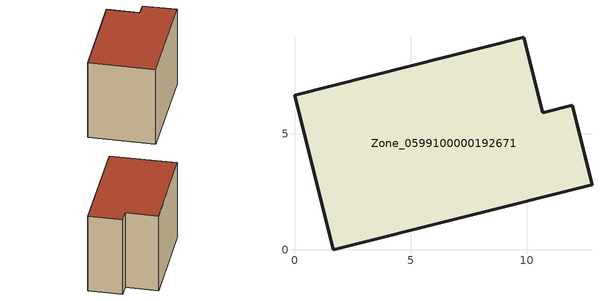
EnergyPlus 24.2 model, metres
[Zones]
Zone_0599100000192671
 floor ground (C_G): 1.67,0 0,6.67 9.88,9.17 10.7,5.91 11.96,6.23 12.82,2.8 z0
 wall outside (C_F): 1.67,0 12.82,2.8 11.96,6.23 10.7,5.91 9.88,9.17 0,6.67 1.67,0 z0:8.66
 roof outside (C_R): 0,6.67 1.67,0 12.82,2.8 11.96,6.23 10.7,5.91 9.88,9.17 z8.66
[BUILDING]
Pand.0599100000192671: North Axis=0; Terrain=City; Loads Convergence Tolerance Value=0.04; Temperature Convergence Tolerance Value=0.4; Solar Distribution=FullExterior; Maximum Number of Warmup Days=25; Minimum Number of Warmup Days=1
[Site:Location]
Rotterdam.The.Hague.AP_ZH_NLD Design_Conditions: Latitude=51.96; Longitude=4.45; Time Zone=1; Elevation=-4.5
[SITE:GROUNDTEMPERATURE:BUILDINGSURFACE]
18, 18, 18, 18, 18, 18, 18, 18, 18, 18, 18, 18
[MATERIAL] Thermal Absorptance=0.9; Solar Absorptance=0.7; Visible Absorptance=0.7
Name | Roughness | Thickness | Conductivity | Density | Specific Heat
G.TC.1975-1991 | MediumSmooth | 0.15 | 0.288461 | 540 | 1210
F.TC.1975-1991 | Rough | 0.3 | 0.230769 | 1920 | 840
R.TC.1975-1991 | MediumRough | 0.2 | 0.153846 | 1500 | 1000
[CONSTRUCTION]
C_G: G.TC.1975-1991
C_F: F.TC.1975-1991
C_R: R.TC.1975-1991
[ZONE]
Zone_0599100000192671: Type=1; Multiplier=1; Ceiling Height=Autocalculate; Volume=Autocalculate; Floor Area=autocalculate; Part of Total Floor Area=Yes
[ZONEINFILTRATION:DESIGNFLOWRATE]
Infil_Zone_0599100000192671: Zone or ZoneList or Space or SpaceList=Zone_0599100000192671; Schedule=AlwaysOn; Design Flow Rate Calculation Method=Flow/Area; Flow Rate per Floor Area=0.003; Constant Term Coefficient=1; Temperature Term Coefficient=0; Velocity Term Coefficient=0; Velocity Squared Term Coefficient=0
[HVACTEMPLATE:ZONE:IDEALLOADSAIRSYSTEM]
Zone_0599100000192671: Maximum Heating Supply Air Temperature=50; Minimum Cooling Supply Air Temperature=13; Maximum Heating Supply Air Humidity Ratio=0.0156; Minimum Cooling Supply Air Humidity Ratio=0.0077; Heating Limit=NoLimit; Cooling Limit=NoLimit; Dehumidification Control Type=ConstantSensibleHeatRatio; Cooling Sensible Heat Ratio=0.7; Dehumidification Setpoint=60; Humidification Control Type=None; Humidification Setpoint=30; Outdoor Air Method=None; Outdoor Air Flow Rate per Person=0.00944; Outdoor Air Flow Rate per Zone Floor Area=0; Outdoor Air Flow Rate per Zone=0; Demand Controlled Ventilation Type=None; Outdoor Air Economizer Type=NoEconomizer; Heat Recovery Type=None; Sensible Heat Recovery Effectiveness=0.7; Latent Heat Recovery Effectiveness=0.65
[ZONECONTROL:THERMOSTAT]
ThermostatControl_Zone_0599100000192671: Zone or ZoneList=Zone_0599100000192671; Control Type Schedule=DualSetpointControlType; Control 1=Thermostat_Zone_0599100000192671; Temperature Difference Between Cutout And Setpoint=0
[THERMOSTATSETPOINT:DUALSETPOINT]
Thermostat_Zone_0599100000192671: Heating Setpoint Temperature Schedule=HeatingSetpoint_Zone_0599100000192671; Cooling Setpoint Temperature Schedule=CoolingSetpoint_Zone_0599100000192671
[SCHEDULE:COMPACT]
HeatingSetpoint_Zone_0599100000192671: Through: 12/31, For: AllDays, Until: 24:00, 21
CoolingSetpoint_Zone_0599100000192671: Through: 12/31, For: AllDays, Until: 24:00, 24
DualSetpointControlType: Through: 12/31, For: AllDays, Until: 24:00, 4
AlwaysOn: Through: 12/31, For: AllDays, Until: 24:00, 1
